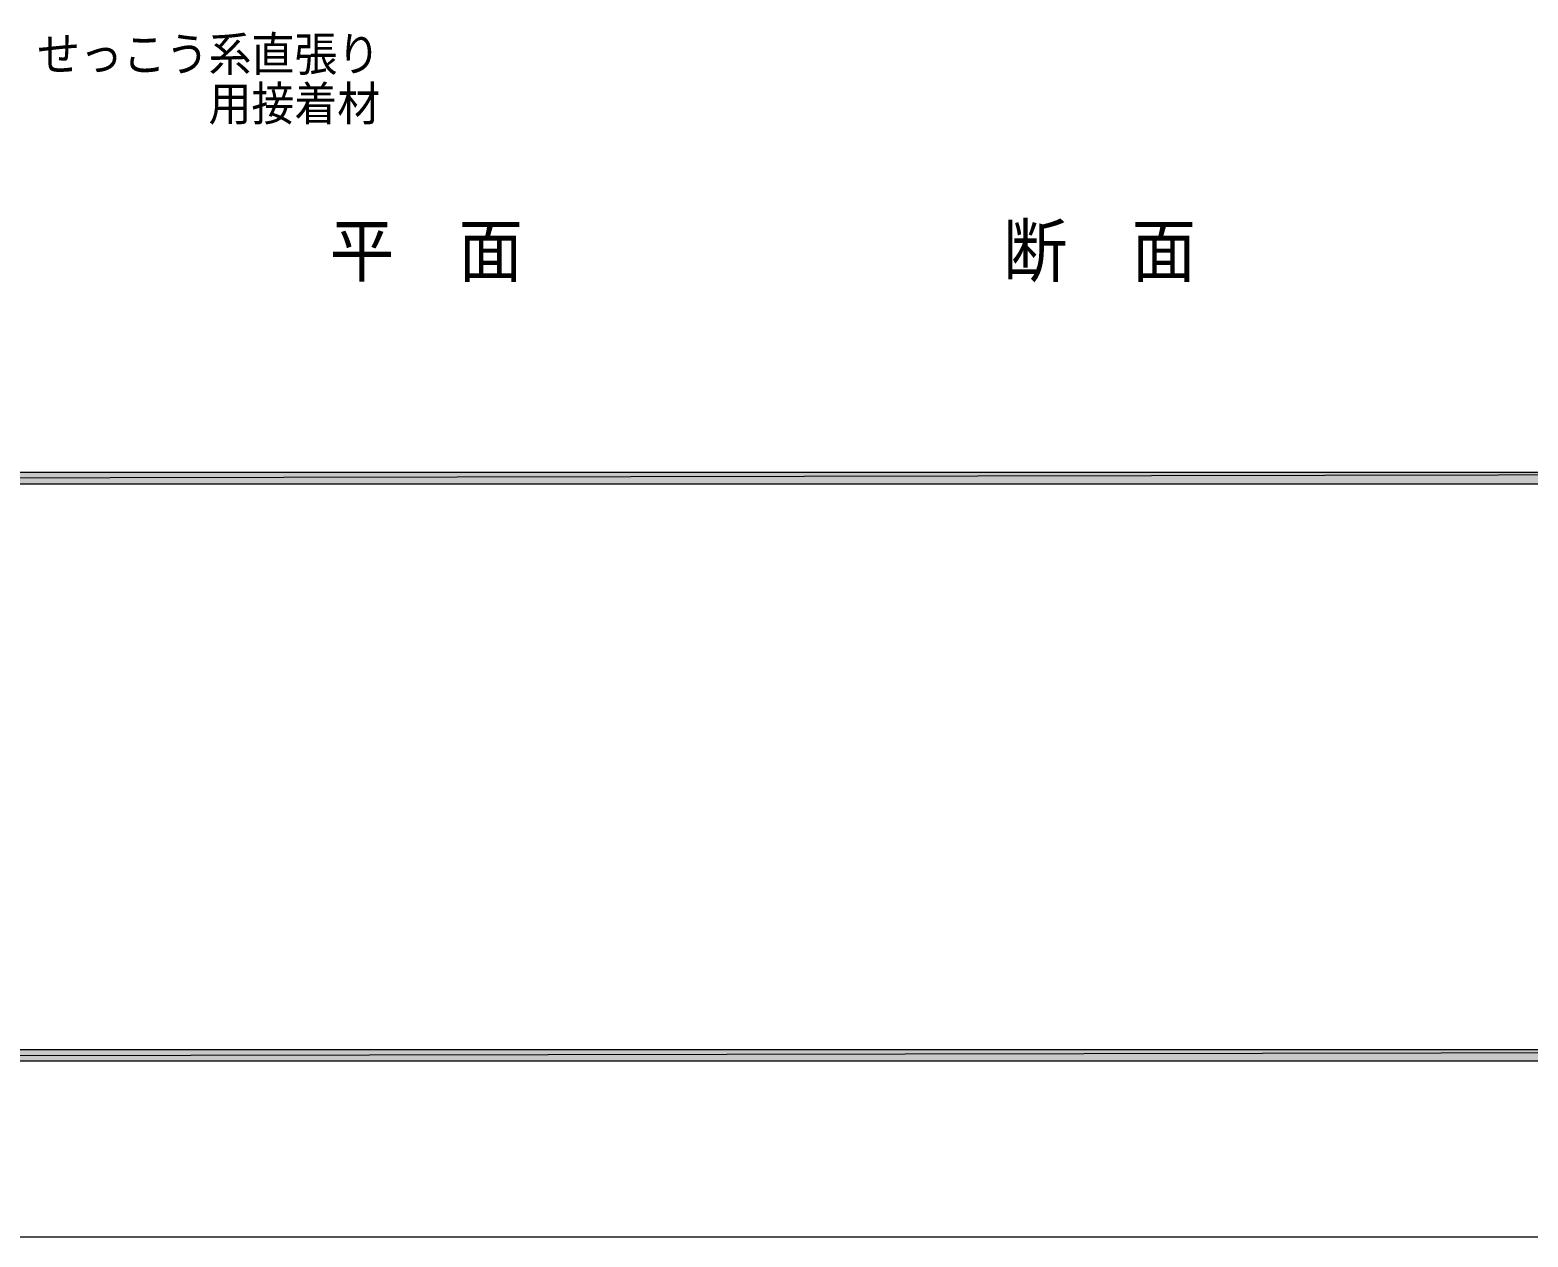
# Model space of a CAD drawing. Header units: millimetres. Extents: x 0 to 420, y 0 to 297.
# Drawn here: x 210.9 to 301.7, y 0 to 73.1 of the extents above; entities that cross this region are included whole.
import ezdxf
from ezdxf.enums import TextEntityAlignment as Align

# ---------------------------------------------------------------- set-up
doc = ezdxf.new("R2010")
doc.units = ezdxf.units.MM
doc.styles.add('kst32b', font='NotoSansJP-Variable.ttf')

msp = doc.modelspace()

# ---------------------------------------------------------------- hatches: boundary and pattern name
h = msp.add_hatch(color=7)
h.paths.add_polyline_path([(393.827, 11.345), (394.525, 10.647), (393.827, 45.635), (393.827, 11.345)])
h.paths.add_polyline_path([(394.525, 10.647), (393.827, 45.635), (394.525, 46.334), (394.525, 10.647)])
h.paths.add_polyline_path([(393.827, 45.635), (394.525, 46.334), (26.522, 45.635), (393.827, 45.635)])
h.paths.add_polyline_path([(394.525, 46.334), (26.522, 45.635), (25.823, 46.334), (394.525, 46.334)])
h.paths.add_polyline_path([(26.522, 45.635), (25.823, 46.334), (26.522, 11.345), (26.522, 45.635)])
h.paths.add_polyline_path([(25.823, 46.334), (26.522, 11.345), (25.823, 10.647), (25.823, 46.334)])
h.paths.add_polyline_path([(26.522, 11.345), (25.823, 10.647), (393.827, 11.345), (26.522, 11.345)])
h.paths.add_polyline_path([(25.823, 10.647), (393.827, 11.345), (394.525, 10.647), (25.823, 10.647)])

# ---------------------------------------------------------------- linework, layer by layer
at = {"lineweight": 13}
msp.add_lwpolyline([(0.191, 0), (0.191, 296.968), (420.158, 296.968), (420.158, 0)], close=True, dxfattribs=at)
at = {"lineweight": 0}
for points in [[(394.525, 46.334), (26.522, 45.635), (25.823, 46.334)], [(393.827, 45.635), (394.525, 46.334), (26.522, 45.635)], [(26.522, 11.345), (25.823, 10.647), (393.827, 11.345)], [(25.823, 10.647), (393.827, 11.345), (394.525, 10.647)]]:
    msp.add_lwpolyline(points, close=True, dxfattribs=at)

# ---------------------------------------------------------------- texts
at = {"style": 'kst32b'}
for s, height, p, p2 in [('せっこう系直張り', 2.0791, (211.349, 70.633), (232.14, 70.633)), ('用接着材', 2.0791, (221.742, 67.628), (232.138, 67.628)), ('断\u3000面', 3.1187, (269.875, 58.208), (281.57, 58.208)), ('平\u3000面', 3.1187, (229.087, 58.208), (240.782, 58.208))]:
    msp.add_text(s, height=height, dxfattribs=at).set_placement(p, p2, align=Align.FIT)

doc.saveas('drawing.dxf')
